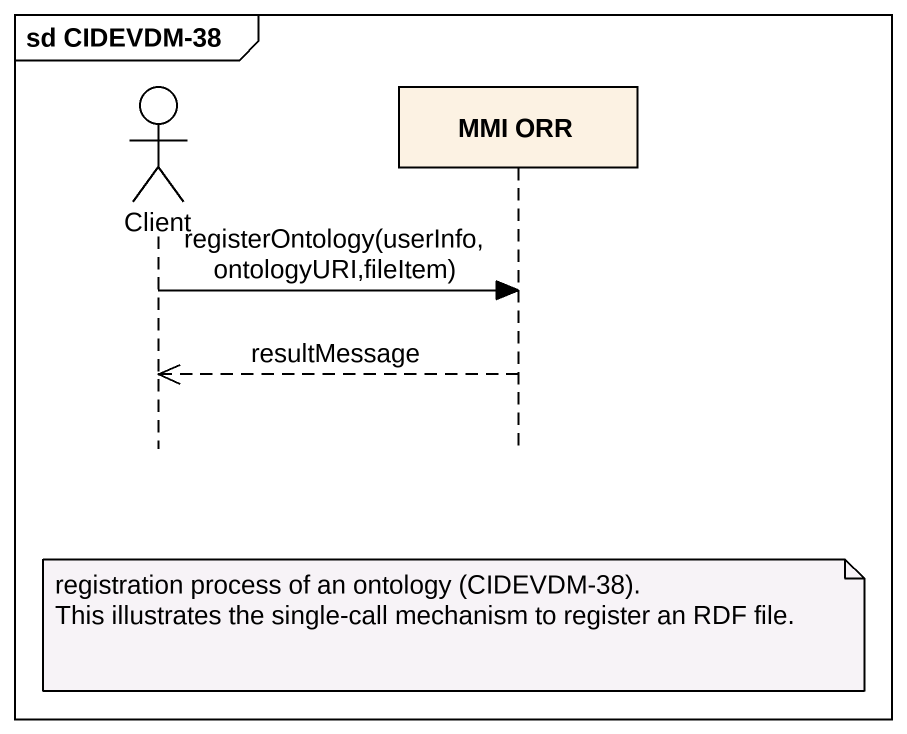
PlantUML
@startuml
mainframe sd CIDEVDM-38
hide footbox
actor Client
participant "MMI ORR" as MMI_ORR

Client -> MMI_ORR : registerOntology(userInfo,ontologyURI,fileItem)
MMI_ORR -->> Client : resultMessage
note over MMI_ORR
  registration process of an ontology (CIDEVDM-38).
  This illustrates the single-call mechanism to register an RDF file.
end note
@enduml
